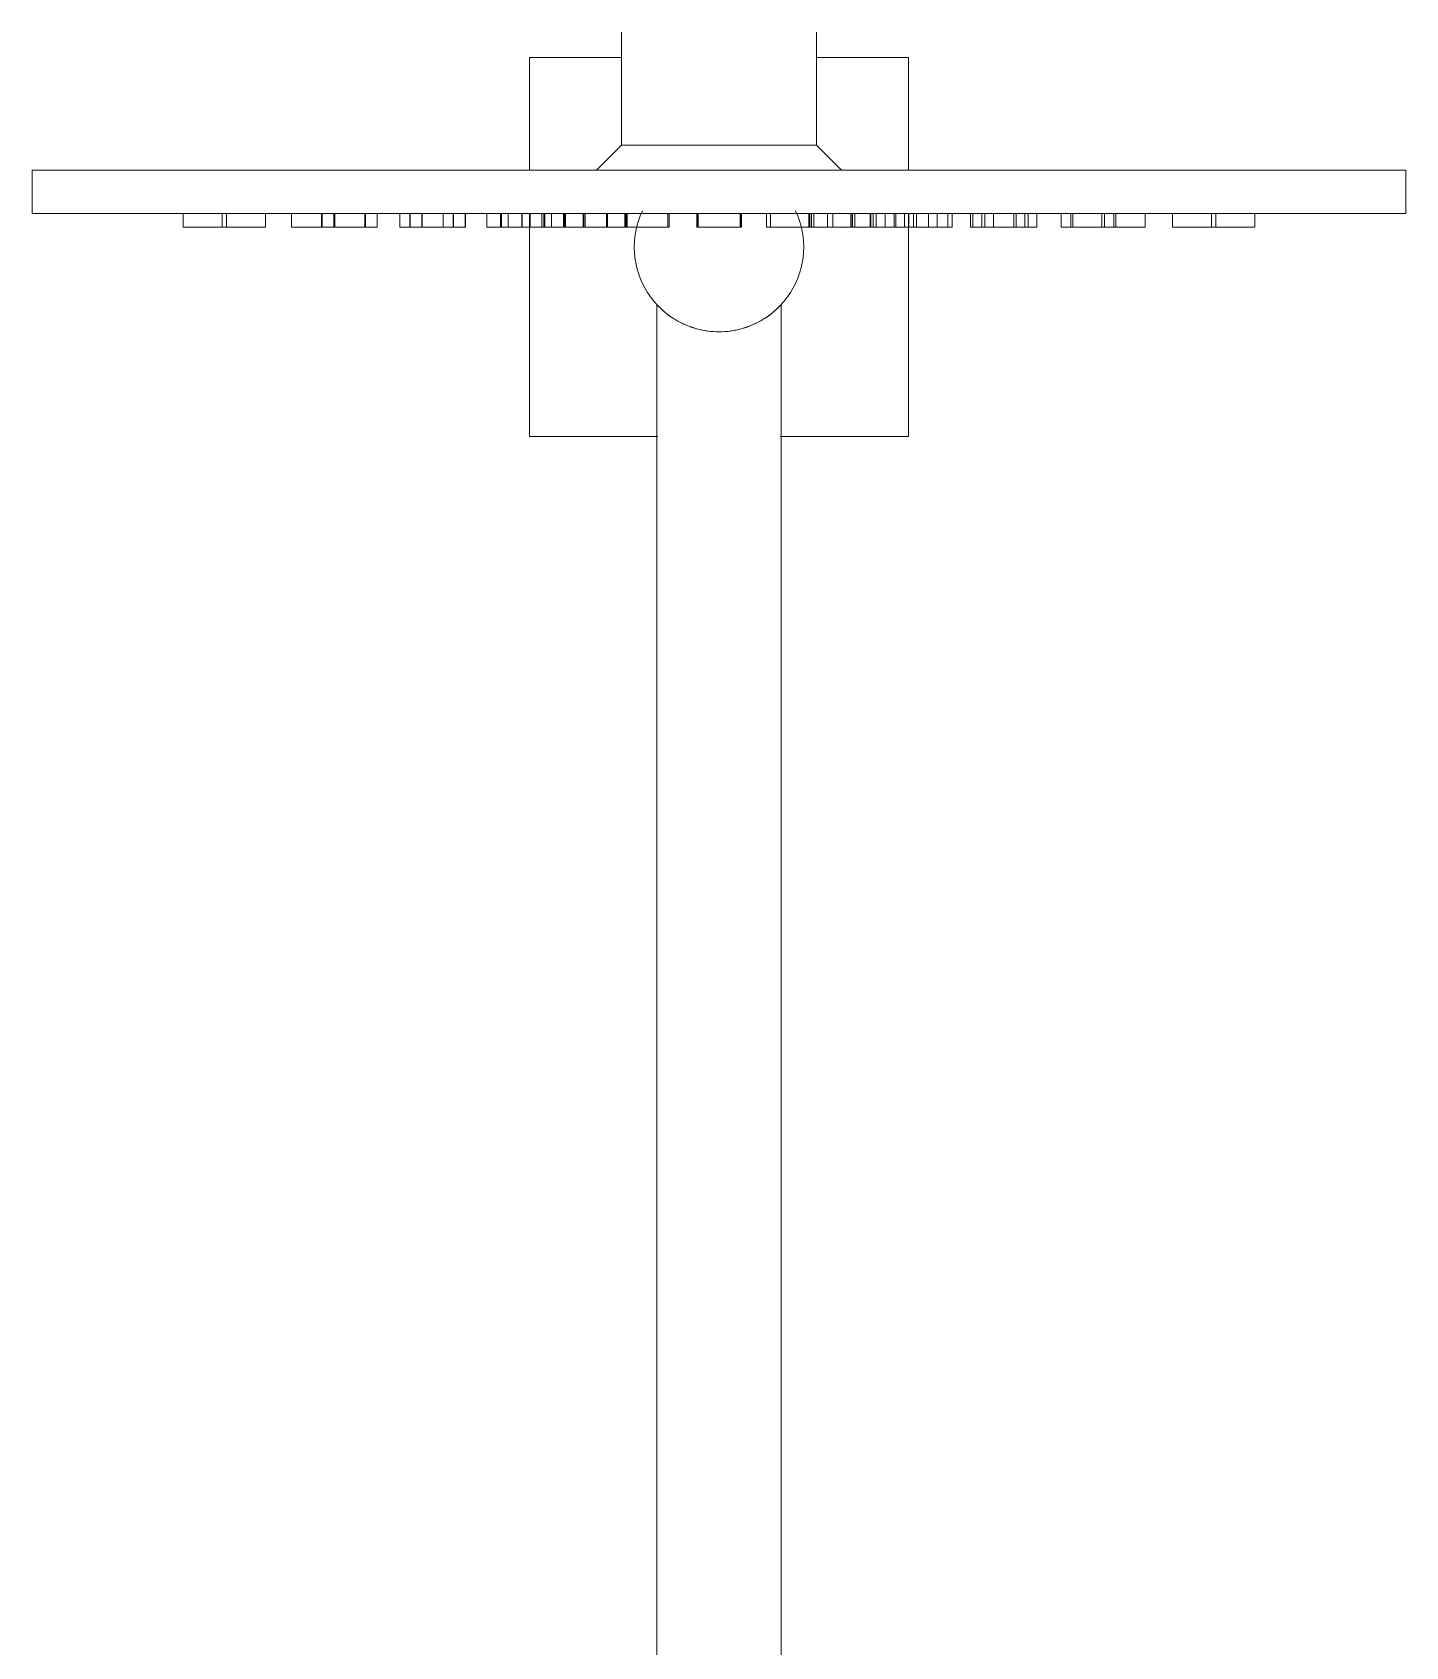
# Model space of a CAD drawing. Header units: millimetres. Extents: x -8591 to 211781, y -3000 to 31870.
# Drawn here: x 206461.8 to 206715.5, y 4854.5 to 5152.6 of the extents above; entities that cross this region are included whole.
import ezdxf

# ---------------------------------------------------------------- set-up
doc = ezdxf.new("R2010")
doc.units = ezdxf.units.MM
doc.layers.add('P-SANR-FIXT', color=6, linetype='Continuous', lineweight=9)

# ---------------------------------------------------------------- blocks, each defined once
blk = doc.blocks.new('Plumbing_Fixtures-Grohe-Allure-Rainshower_Shower_System_Wall_Mounted-12-METRIC - Allure 27 469 000-445960-D-D')
at = {"layer": 'P-SANR-FIXT'}
for p, q in [((3699.24, 5152.6), (3699.24, 5131.75)), ((3735.24, 5131.75), (3735.24, 5152.6)), ((3699.24, 5147.95), (3682.24, 5147.95)), ((3682.24, 5147.95), (3682.24, 5127.15)), ((3752.24, 5147.95), (3735.24, 5147.95)), ((3752.24, 5127.15), (3752.24, 5147.95)), ((3699.24, 5131.75), (3694.64, 5127.15)), ((3717.24, 5131.75), (3699.24, 5131.75)), ((3735.24, 5131.75), (3717.24, 5131.75)), ((3739.84, 5127.15), (3735.24, 5131.75)), ((3590.39, 5127.15), (3590.39, 5119.15)), ((3593.39, 5127.15), (3841.09, 5127.15)), ((3844.09, 5119.15), (3844.09, 5127.15)), ((3841.09, 5119.15), (3593.39, 5119.15)), ((3618.24, 5119.15), (3618.24, 5116.6)), ((3625.45, 5119.15), (3625.45, 5116.6)), ((3625.45, 5119.15), (3625.45, 5116.6)), ((3626.24, 5116.6), (3626.24, 5119.15)), ((3633.45, 5116.6), (3633.45, 5119.15)), ((3633.45, 5116.6), (3633.45, 5119.15)), ((3638.27, 5119.15), (3638.27, 5116.6)), ((3643.81, 5119.15), (3643.81, 5116.6)), ((3643.95, 5119.15), (3643.95, 5116.6)), ((3646.07, 5119.15), (3646.07, 5116.6)), ((3646.07, 5119.15), (3646.07, 5116.6)), ((3646.27, 5116.6), (3646.27, 5119.15)), ((3651.81, 5116.6), (3651.81, 5119.15)), ((3651.95, 5116.6), (3651.95, 5119.15)), ((3654.07, 5116.6), (3654.07, 5119.15)), ((3654.07, 5116.6), (3654.07, 5119.15)), ((3658.27, 5119.15), (3658.27, 5116.6)), ((3660.12, 5119.15), (3660.12, 5116.6)), ((3660.21, 5119.15), (3660.21, 5116.6)), ((3662.34, 5119.15), (3662.34, 5116.6)), ((3662.39, 5119.15), (3662.39, 5116.6)), ((3666.27, 5116.6), (3666.27, 5119.15)), ((3668.12, 5116.6), (3668.12, 5119.15)), ((3668.21, 5116.6), (3668.21, 5119.15)), ((3670.34, 5116.6), (3670.34, 5119.15)), ((3670.39, 5116.6), (3670.39, 5119.15)), ((3674.35, 5119.15), (3674.35, 5116.6)), ((3674.37, 5119.15), (3674.37, 5116.6)), ((3676.86, 5119.15), (3676.86, 5116.6)), ((3677.08, 5119.15), (3677.08, 5116.6)), ((3678.27, 5119.15), (3678.27, 5116.6)), ((3680.83, 5119.15), (3680.83, 5116.6)), ((3680.88, 5119.15), (3680.88, 5116.6)), ((3682.24, 5119.15), (3682.24, 5077.95)), ((3682.35, 5116.6), (3682.35, 5119.15)), ((3682.37, 5116.6), (3682.37, 5119.15)), ((3684.49, 5119.15), (3684.49, 5116.6)), ((3684.52, 5119.15), (3684.52, 5116.6)), ((3684.86, 5116.6), (3684.86, 5119.15)), ((3685.08, 5116.6), (3685.08, 5119.15)), ((3686.27, 5116.6), (3686.27, 5119.15)), ((3688.49, 5119.15), (3688.49, 5116.6)), ((3688.62, 5119.15), (3688.62, 5116.6)), ((3688.83, 5116.6), (3688.83, 5119.15)), ((3688.88, 5116.6), (3688.88, 5119.15)), ((3692.17, 5119.15), (3692.17, 5116.6)), ((3692.27, 5119.15), (3692.27, 5116.6)), ((3692.49, 5116.6), (3692.49, 5119.15)), ((3692.52, 5116.6), (3692.52, 5119.15)), ((3696.49, 5116.6), (3696.49, 5119.15)), ((3696.62, 5116.6), (3696.62, 5119.15)), ((3699.82, 5119.15), (3699.82, 5116.6)), ((3700.04, 5119.15), (3700.04, 5116.6)), ((3700.17, 5116.6), (3700.17, 5119.15)), ((3700.27, 5116.6), (3700.27, 5119.15)), ((3707.82, 5116.6), (3707.82, 5119.15)), ((3708.04, 5116.6), (3708.04, 5119.15)), ((3713.13, 5119.15), (3713.13, 5116.6)), ((3713.24, 5119.15), (3713.24, 5116.6)), ((3713.26, 5119.15), (3713.26, 5116.6)), ((3713.3, 5119.15), (3713.3, 5116.6)), ((3713.36, 5119.15), (3713.36, 5116.6)), ((3713.39, 5119.15), (3713.39, 5116.6)), ((3713.42, 5119.15), (3713.42, 5116.6)), ((3713.42, 5119.15), (3713.42, 5116.6)), ((3721.13, 5116.6), (3721.13, 5119.15)), ((3721.24, 5116.6), (3721.24, 5119.15)), ((3721.26, 5116.6), (3721.26, 5119.15)), ((3721.3, 5116.6), (3721.3, 5119.15)), ((3721.36, 5116.6), (3721.36, 5119.15)), ((3721.39, 5116.6), (3721.39, 5119.15)), ((3721.42, 5116.6), (3721.42, 5119.15)), ((3721.42, 5116.6), (3721.42, 5119.15)), ((3726.04, 5119.15), (3726.04, 5116.6)), ((3726.73, 5119.15), (3726.73, 5116.6)), ((3733.81, 5119.15), (3733.81, 5116.6)), ((3734.04, 5116.6), (3734.04, 5119.15)), ((3734.33, 5119.15), (3734.33, 5116.6)), ((3734.73, 5116.6), (3734.73, 5119.15)), ((3737.3, 5119.15), (3737.3, 5116.6)), ((3738.26, 5119.15), (3738.26, 5116.6)), ((3741.58, 5119.15), (3741.58, 5116.6)), ((3741.81, 5116.6), (3741.81, 5119.15)), ((3741.93, 5119.15), (3741.93, 5116.6)), ((3742.33, 5116.6), (3742.33, 5119.15)), ((3745.17, 5119.15), (3745.17, 5116.6)), ((3745.3, 5116.6), (3745.3, 5119.15)), ((3745.71, 5119.15), (3745.71, 5116.6)), ((3746.26, 5116.6), (3746.26, 5119.15)), ((3747.95, 5119.15), (3747.95, 5116.6)), ((3749.57, 5119.15), (3749.57, 5116.6)), ((3749.57, 5119.15), (3749.57, 5116.6)), ((3749.58, 5116.6), (3749.58, 5119.15)), ((3749.93, 5116.6), (3749.93, 5119.15)), ((3751.53, 5119.15), (3751.53, 5116.6)), ((3752.24, 5077.95), (3752.24, 5119.15)), ((3752.31, 5119.15), (3752.31, 5116.6)), ((3753.17, 5116.6), (3753.17, 5119.15)), ((3753.71, 5116.6), (3753.71, 5119.15)), ((3755.95, 5116.6), (3755.95, 5119.15)), ((3757.57, 5116.6), (3757.57, 5119.15)), ((3757.57, 5116.6), (3757.57, 5119.15)), ((3759.53, 5116.6), (3759.53, 5119.15)), ((3760.31, 5116.6), (3760.31, 5119.15)), ((3763.68, 5119.15), (3763.68, 5116.6)), ((3764.14, 5119.15), (3764.14, 5116.6)), ((3765.76, 5119.15), (3765.76, 5116.6)), ((3766.37, 5119.15), (3766.37, 5116.6)), ((3767.95, 5119.15), (3767.95, 5116.6)), ((3771.68, 5116.6), (3771.68, 5119.15)), ((3772.14, 5116.6), (3772.14, 5119.15)), ((3773.76, 5116.6), (3773.76, 5119.15)), ((3774.37, 5116.6), (3774.37, 5119.15)), ((3775.95, 5116.6), (3775.95, 5119.15)), ((3780.42, 5119.15), (3780.42, 5116.6)), ((3780.42, 5119.15), (3780.42, 5116.6)), ((3782.2, 5119.15), (3782.2, 5116.6)), ((3782.57, 5119.15), (3782.57, 5116.6)), ((3787.95, 5119.15), (3787.95, 5116.6)), ((3788.42, 5116.6), (3788.42, 5119.15)), ((3788.42, 5116.6), (3788.42, 5119.15)), ((3790.2, 5116.6), (3790.2, 5119.15)), ((3790.57, 5116.6), (3790.57, 5119.15)), ((3795.95, 5116.6), (3795.95, 5119.15)), ((3800.99, 5119.15), (3800.99, 5116.6)), ((3800.99, 5119.15), (3800.99, 5116.6)), ((3808.24, 5119.15), (3808.24, 5116.6)), ((3808.99, 5116.6), (3808.99, 5119.15)), ((3808.99, 5116.6), (3808.99, 5119.15)), ((3816.24, 5116.6), (3816.24, 5119.15)), ((3618.24, 5116.6), (3626.24, 5116.6)), ((3618.24, 5116.6), (3626.24, 5116.6)), ((3625.45, 5116.6), (3633.45, 5116.6)), ((3625.45, 5116.6), (3633.45, 5116.6)), ((3625.45, 5116.6), (3633.45, 5116.6)), ((3625.45, 5116.6), (3633.45, 5116.6)), ((3638.27, 5116.6), (3646.27, 5116.6)), ((3638.27, 5116.6), (3646.27, 5116.6)), ((3643.81, 5116.6), (3651.81, 5116.6)), ((3643.81, 5116.6), (3651.81, 5116.6)), ((3643.95, 5116.6), (3651.95, 5116.6)), ((3643.95, 5116.6), (3651.95, 5116.6)), ((3646.07, 5116.6), (3654.07, 5116.6)), ((3646.07, 5116.6), (3654.07, 5116.6)), ((3646.07, 5116.6), (3654.07, 5116.6)), ((3646.07, 5116.6), (3654.07, 5116.6)), ((3658.27, 5116.6), (3666.27, 5116.6)), ((3658.27, 5116.6), (3666.27, 5116.6)), ((3660.12, 5116.6), (3668.12, 5116.6)), ((3660.12, 5116.6), (3668.12, 5116.6)), ((3660.21, 5116.6), (3668.21, 5116.6)), ((3660.21, 5116.6), (3668.21, 5116.6)), ((3662.34, 5116.6), (3670.34, 5116.6)), ((3662.34, 5116.6), (3670.34, 5116.6)), ((3662.39, 5116.6), (3670.39, 5116.6)), ((3662.39, 5116.6), (3670.39, 5116.6)), ((3674.35, 5116.6), (3682.35, 5116.6)), ((3674.35, 5116.6), (3682.35, 5116.6)), ((3674.37, 5116.6), (3682.37, 5116.6)), ((3674.37, 5116.6), (3682.37, 5116.6)), ((3676.86, 5116.6), (3684.86, 5116.6)), ((3676.86, 5116.6), (3684.86, 5116.6)), ((3677.08, 5116.6), (3685.08, 5116.6)), ((3677.08, 5116.6), (3685.08, 5116.6)), ((3678.27, 5116.6), (3686.27, 5116.6)), ((3678.27, 5116.6), (3686.27, 5116.6)), ((3680.83, 5116.6), (3688.83, 5116.6)), ((3680.83, 5116.6), (3688.83, 5116.6)), ((3680.88, 5116.6), (3688.88, 5116.6)), ((3680.88, 5116.6), (3688.88, 5116.6)), ((3684.49, 5116.6), (3692.49, 5116.6)), ((3684.49, 5116.6), (3692.49, 5116.6)), ((3684.52, 5116.6), (3692.52, 5116.6)), ((3684.52, 5116.6), (3692.52, 5116.6)), ((3688.49, 5116.6), (3696.49, 5116.6)), ((3688.49, 5116.6), (3696.49, 5116.6)), ((3688.62, 5116.6), (3696.62, 5116.6)), ((3688.62, 5116.6), (3696.62, 5116.6)), ((3692.17, 5116.6), (3700.17, 5116.6)), ((3692.17, 5116.6), (3700.17, 5116.6)), ((3692.27, 5116.6), (3700.27, 5116.6)), ((3692.27, 5116.6), (3700.27, 5116.6)), ((3699.82, 5116.6), (3707.82, 5116.6)), ((3699.82, 5116.6), (3707.82, 5116.6)), ((3700.04, 5116.6), (3708.04, 5116.6)), ((3700.04, 5116.6), (3708.04, 5116.6)), ((3713.13, 5116.6), (3721.13, 5116.6)), ((3713.13, 5116.6), (3721.13, 5116.6)), ((3713.24, 5116.6), (3721.24, 5116.6)), ((3713.24, 5116.6), (3721.24, 5116.6)), ((3713.26, 5116.6), (3721.26, 5116.6)), ((3713.26, 5116.6), (3721.26, 5116.6)), ((3713.3, 5116.6), (3721.3, 5116.6)), ((3713.3, 5116.6), (3721.3, 5116.6)), ((3713.36, 5116.6), (3721.36, 5116.6)), ((3713.36, 5116.6), (3721.36, 5116.6)), ((3713.39, 5116.6), (3721.39, 5116.6)), ((3713.39, 5116.6), (3721.39, 5116.6)), ((3713.42, 5116.6), (3721.42, 5116.6)), ((3713.42, 5116.6), (3721.42, 5116.6)), ((3713.42, 5116.6), (3721.42, 5116.6)), ((3713.42, 5116.6), (3721.42, 5116.6)), ((3726.04, 5116.6), (3734.04, 5116.6)), ((3726.04, 5116.6), (3734.04, 5116.6)), ((3726.73, 5116.6), (3734.73, 5116.6)), ((3726.73, 5116.6), (3734.73, 5116.6)), ((3733.81, 5116.6), (3741.81, 5116.6)), ((3733.81, 5116.6), (3741.81, 5116.6)), ((3734.33, 5116.6), (3742.33, 5116.6)), ((3734.33, 5116.6), (3742.33, 5116.6)), ((3737.3, 5116.6), (3745.3, 5116.6)), ((3737.3, 5116.6), (3745.3, 5116.6)), ((3738.26, 5116.6), (3746.26, 5116.6)), ((3738.26, 5116.6), (3746.26, 5116.6)), ((3741.58, 5116.6), (3749.58, 5116.6)), ((3741.58, 5116.6), (3749.58, 5116.6)), ((3741.93, 5116.6), (3749.93, 5116.6)), ((3741.93, 5116.6), (3749.93, 5116.6)), ((3745.17, 5116.6), (3753.17, 5116.6)), ((3745.17, 5116.6), (3753.17, 5116.6)), ((3745.71, 5116.6), (3753.71, 5116.6)), ((3745.71, 5116.6), (3753.71, 5116.6)), ((3747.95, 5116.6), (3755.95, 5116.6)), ((3747.95, 5116.6), (3755.95, 5116.6)), ((3749.57, 5116.6), (3757.57, 5116.6)), ((3749.57, 5116.6), (3757.57, 5116.6)), ((3749.57, 5116.6), (3757.57, 5116.6)), ((3749.57, 5116.6), (3757.57, 5116.6)), ((3751.53, 5116.6), (3759.53, 5116.6)), ((3751.53, 5116.6), (3759.53, 5116.6)), ((3752.31, 5116.6), (3760.31, 5116.6)), ((3752.31, 5116.6), (3760.31, 5116.6)), ((3763.68, 5116.6), (3771.68, 5116.6)), ((3763.68, 5116.6), (3771.68, 5116.6)), ((3764.14, 5116.6), (3772.14, 5116.6)), ((3764.14, 5116.6), (3772.14, 5116.6)), ((3765.76, 5116.6), (3773.76, 5116.6)), ((3765.76, 5116.6), (3773.76, 5116.6)), ((3766.37, 5116.6), (3774.37, 5116.6)), ((3766.37, 5116.6), (3774.37, 5116.6)), ((3767.95, 5116.6), (3775.95, 5116.6)), ((3767.95, 5116.6), (3775.95, 5116.6)), ((3780.42, 5116.6), (3788.42, 5116.6)), ((3780.42, 5116.6), (3788.42, 5116.6)), ((3780.42, 5116.6), (3788.42, 5116.6)), ((3780.42, 5116.6), (3788.42, 5116.6)), ((3782.2, 5116.6), (3790.2, 5116.6)), ((3782.2, 5116.6), (3790.2, 5116.6)), ((3782.57, 5116.6), (3790.57, 5116.6)), ((3782.57, 5116.6), (3790.57, 5116.6)), ((3787.95, 5116.6), (3795.95, 5116.6)), ((3787.95, 5116.6), (3795.95, 5116.6)), ((3800.99, 5116.6), (3808.99, 5116.6)), ((3800.99, 5116.6), (3808.99, 5116.6)), ((3800.99, 5116.6), (3808.99, 5116.6)), ((3800.99, 5116.6), (3808.99, 5116.6)), ((3808.24, 5116.6), (3816.24, 5116.6)), ((3808.24, 5116.6), (3816.24, 5116.6)), ((3705.74, 5102.29), (3705.74, 4586.29)), ((3728.74, 4586.29), (3728.74, 5102.29)), ((3682.24, 5077.95), (3705.97, 5077.95)), ((3728.51, 5077.95), (3752.24, 5077.95))]:
    blk.add_line(p, q, dxfattribs=at)
at = {"layer": 'P-SANR-FIXT', "flags": 128}
for points in [[(3593.39, 5127.15), (3592.72, 5127.15), (3592.09, 5127.15), (3591.52, 5127.15), (3591.05, 5127.15), (3590.69, 5127.15), (3590.47, 5127.15), (3590.39, 5127.15)], [(3590.39, 5127.15), (3590.47, 5127.15), (3590.69, 5127.15), (3591.05, 5127.15), (3591.52, 5127.15), (3592.09, 5127.15), (3592.72, 5127.15), (3593.39, 5127.15)], [(3844.09, 5127.15), (3844.02, 5127.15), (3843.8, 5127.15), (3843.44, 5127.15), (3842.96, 5127.15), (3842.39, 5127.15), (3841.76, 5127.15), (3841.09, 5127.15)], [(3841.09, 5127.15), (3841.76, 5127.15), (3842.39, 5127.15), (3842.96, 5127.15), (3843.44, 5127.15), (3843.8, 5127.15), (3844.02, 5127.15), (3844.09, 5127.15)], [(3593.39, 5119.15), (3592.72, 5119.15), (3592.09, 5119.15), (3591.52, 5119.15), (3591.05, 5119.15), (3590.69, 5119.15), (3590.47, 5119.15), (3590.39, 5119.15)], [(3590.39, 5119.15), (3590.47, 5119.15), (3590.69, 5119.15), (3591.05, 5119.15), (3591.52, 5119.15), (3592.09, 5119.15), (3592.72, 5119.15), (3593.39, 5119.15)], [(3844.09, 5119.15), (3844.02, 5119.15), (3843.8, 5119.15), (3843.44, 5119.15), (3842.96, 5119.15), (3842.39, 5119.15), (3841.76, 5119.15), (3841.09, 5119.15)], [(3841.09, 5119.15), (3841.76, 5119.15), (3842.39, 5119.15), (3842.96, 5119.15), (3843.44, 5119.15), (3843.8, 5119.15), (3844.02, 5119.15), (3844.09, 5119.15)]]:
    blk.add_lwpolyline(points, dxfattribs=at)
at = {"layer": 'P-SANR-FIXT'}
for start, end in [(154.7881, 270), (270, 25.2119)]:
    blk.add_arc((3717.24, 5112.95), 15.65, start, end, dxfattribs=at)
for points, knots in [([(3705.93, 5102.13), (3705.9, 5102.16), (3705.86, 5102.21), (3705.79, 5102.28), (3705.76, 5102.32), (3705.79, 5102.28), (3705.86, 5102.21), (3705.95, 5102.11), (3706.13, 5101.92), (3706.46, 5101.61), (3706.79, 5101.3), (3707.08, 5101.04), (3707.39, 5100.79), (3707.81, 5100.45), (3708.6, 5099.89), (3709.74, 5099.18), (3711.33, 5098.42), (3713.15, 5097.8), (3715.11, 5097.4), (3716.52, 5097.3), (3717.24, 5097.3)], [0.4444444, 0.4444444, 0.4444444, 0.4444444, 0.4583333, 0.4722222, 0.5, 0.5277778, 0.5416667, 0.5555556, 0.5833333, 0.6111111, 0.6388889, 0.6527778, 0.6666667, 0.6944444, 0.7222222, 0.7777778, 0.8333333, 0.8888889, 0.9444444, 1, 1, 1, 1]), ([(3717.24, 5097.3), (3717.96, 5097.3), (3719.37, 5097.4), (3721.33, 5097.8), (3723.15, 5098.42), (3724.75, 5099.18), (3725.88, 5099.89), (3726.67, 5100.45), (3727.1, 5100.79), (3727.4, 5101.04), (3727.7, 5101.3), (3728.03, 5101.61), (3728.35, 5101.92), (3728.53, 5102.11), (3728.63, 5102.21), (3728.7, 5102.28), (3728.73, 5102.32), (3728.69, 5102.28), (3728.63, 5102.21), (3728.58, 5102.16), (3728.55, 5102.13)], [0, 0, 0, 0, 0.0555556, 0.1111111, 0.1666667, 0.2222222, 0.2777778, 0.3055556, 0.3333333, 0.3472222, 0.3611111, 0.3888889, 0.4166667, 0.4444444, 0.4583333, 0.4722222, 0.5, 0.5277778, 0.5416667, 0.5555556, 0.5555556, 0.5555556, 0.5555556])]:
    blk.add_open_spline(points, degree=3, knots=knots, dxfattribs=at)

msp = doc.modelspace()

# ---------------------------------------------------------------- block references
at = {"layer": 'P-SANR-FIXT'}
msp.add_blockref('Plumbing_Fixtures-Grohe-Allure-Rainshower_Shower_System_Wall_Mounted-12-METRIC - Allure 27 469 000-445960-D-D', (202871.42, 0), dxfattribs=at)

doc.saveas('drawing.dxf')
